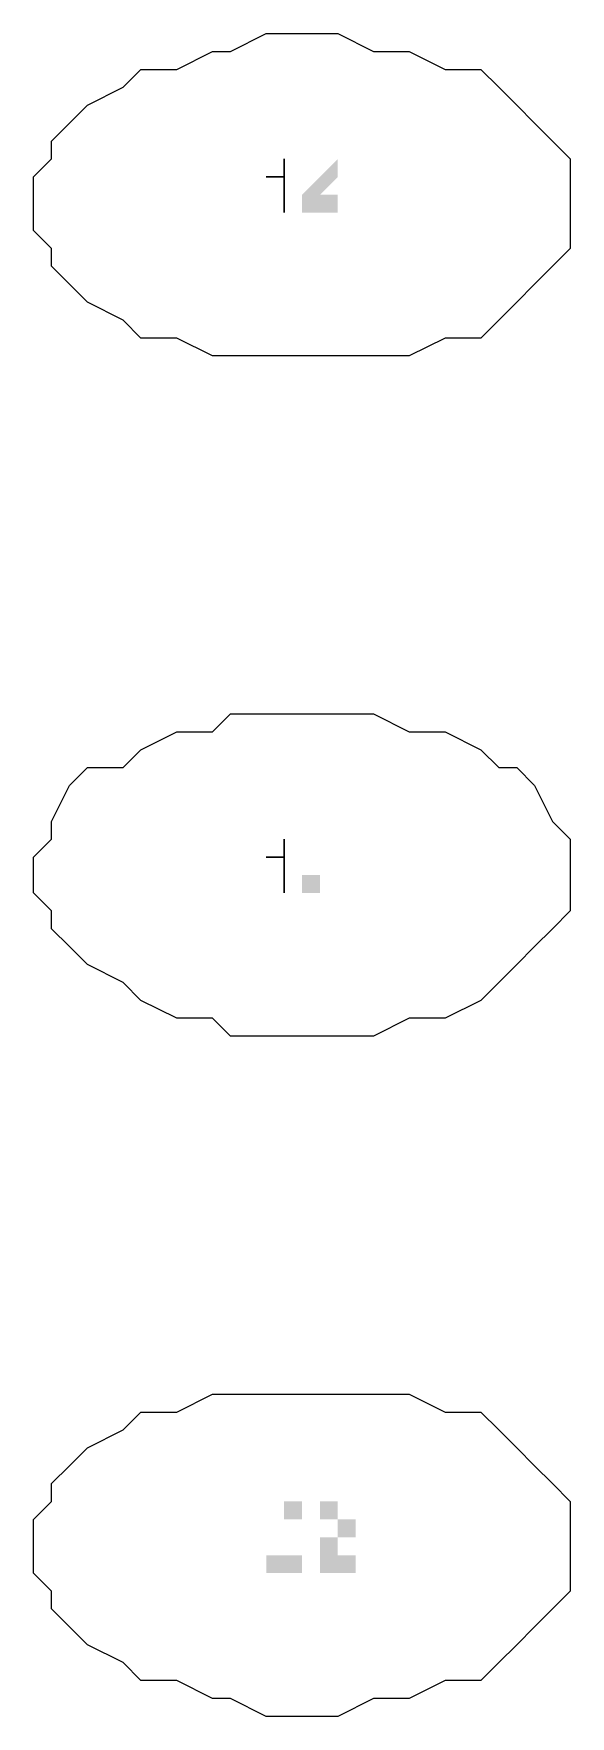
# Model space of a CAD drawing. Header units: millimetres. Extents: x 32.6 to 80.6, y 6.1 to 11.9.
# Drawn here: x 71.05 to 71.449, y 7.456 to 8.708 of the extents above; entities that cross this region are included whole.
import ezdxf

# ---------------------------------------------------------------- set-up
doc = ezdxf.new("R2010")
doc.units = ezdxf.units.MM

msp = doc.modelspace()

# ---------------------------------------------------------------- hatches: boundary and pattern name
h = msp.add_hatch(color=256)
h.paths.add_polyline_path([(71.2761, 8.5745), (71.2761, 8.5745), (71.2761, 8.5745), (71.2761, 8.5745), (71.2761, 8.5745), (71.2495, 8.5745), (71.2495, 8.5878), (71.2761, 8.6144), (71.2761, 8.6144), (71.2761, 8.5878), (71.2761, 8.5878)], flags=0)
h.paths.add_polyline_path([(71.2761, 8.5878), (71.2761, 8.6011), (71.2761, 8.6011), (71.2628, 8.5878)], flags=0)
h = msp.add_hatch(color=256)
h.paths.add_polyline_path([(71.2761, 8.0953), (71.2761, 8.0953), (71.2761, 8.0953), (71.2761, 8.0953), (71.2761, 8.0953), (71.2761, 8.0953), (71.2761, 8.0953), (71.2761, 8.0953), (71.2761, 8.0953), (71.2761, 8.082), (71.2761, 8.082), (71.2761, 8.082), (71.2761, 8.082), (71.2761, 8.082), (71.2761, 8.082), (71.2761, 8.082), (71.2761, 8.082), (71.2761, 8.082), (71.2761, 8.082), (71.2761, 8.082), (71.2761, 8.082), (71.2761, 8.082), (71.2761, 8.082), (71.2761, 8.082), (71.2761, 8.082), (71.2761, 8.082), (71.2761, 8.082), (71.2761, 8.082), (71.2761, 8.082), (71.2761, 8.082), (71.2761, 8.082), (71.2761, 8.082), (71.2761, 8.082), (71.2761, 8.082), (71.2761, 8.082), (71.2761, 8.082), (71.2761, 8.0687), (71.2761, 8.0687), (71.2761, 8.0687), (71.2761, 8.0687), (71.2761, 8.0687), (71.2761, 8.0687), (71.2761, 8.0687), (71.2761, 8.0687), (71.2761, 8.0687), (71.2761, 8.0687), (71.2761, 8.0687), (71.2761, 8.0687), (71.2761, 8.0687), (71.2761, 8.0687), (71.2761, 8.0687), (71.2761, 8.0687), (71.2761, 8.0687), (71.2761, 8.0687), (71.2761, 8.0687), (71.2761, 8.0687), (71.2761, 8.0687), (71.2761, 8.0687), (71.2761, 8.0687), (71.2761, 8.0687), (71.2761, 8.0687), (71.2761, 8.0687), (71.2761, 8.0687), (71.2628, 8.0687), (71.2628, 8.0687), (71.2628, 8.0687), (71.2628, 8.0687), (71.2628, 8.0687), (71.2628, 8.0687), (71.2628, 8.0687), (71.2628, 8.0687), (71.2628, 8.0687), (71.2628, 8.0687), (71.2628, 8.0687), (71.2628, 8.0687), (71.2628, 8.0687), (71.2628, 8.0687), (71.2628, 8.0687), (71.2628, 8.0687), (71.2628, 8.0687), (71.2628, 8.0687), (71.2628, 8.0687), (71.2628, 8.0687), (71.2628, 8.0687), (71.2628, 8.0687), (71.2628, 8.0687), (71.2628, 8.0687), (71.2628, 8.0687), (71.2628, 8.0687), (71.2628, 8.0687), (71.2628, 8.0687), (71.2495, 8.0687), (71.2495, 8.082), (71.2495, 8.082), (71.2495, 8.082), (71.2495, 8.082), (71.2495, 8.082), (71.2495, 8.082), (71.2495, 8.082), (71.2495, 8.082), (71.2495, 8.082), (71.2495, 8.082), (71.2495, 8.082), (71.2495, 8.082), (71.2495, 8.082), (71.2495, 8.082), (71.2495, 8.082), (71.2495, 8.082), (71.2495, 8.082), (71.2495, 8.082), (71.2495, 8.082), (71.2495, 8.082), (71.2628, 8.082), (71.2628, 8.082), (71.2628, 8.082), (71.2628, 8.082), (71.2628, 8.082), (71.2628, 8.0953), (71.2628, 8.0953), (71.2628, 8.0953), (71.2628, 8.0953), (71.2628, 8.0953), (71.2628, 8.0953), (71.2628, 8.0953), (71.2628, 8.0953), (71.2628, 8.0953), (71.2628, 8.0953), (71.2628, 8.0953), (71.2628, 8.0953), (71.2628, 8.0953), (71.2628, 8.0953), (71.2628, 8.0953), (71.2628, 8.0953), (71.2628, 8.0953), (71.2628, 8.0953), (71.2628, 8.0953), (71.2628, 8.0953), (71.2628, 8.0953), (71.2628, 8.0953), (71.2628, 8.0953), (71.2628, 8.0953), (71.2628, 8.0953), (71.2628, 8.0953), (71.2628, 8.0953), (71.2628, 8.0953), (71.2628, 8.0953), (71.2628, 8.0953), (71.2628, 8.0953), (71.2628, 8.0953), (71.2628, 8.0953), (71.2628, 8.0953), (71.2628, 8.0953), (71.2628, 8.0953), (71.2628, 8.1086), (71.2628, 8.1086), (71.2628, 8.1086), (71.2628, 8.1086), (71.2628, 8.1086), (71.2628, 8.1086), (71.2628, 8.1086), (71.2628, 8.1086), (71.2628, 8.1086), (71.2628, 8.1086), (71.2628, 8.1086), (71.2628, 8.1086), (71.2628, 8.1086), (71.2628, 8.1086), (71.2628, 8.1086), (71.2628, 8.1086), (71.2628, 8.1086), (71.2628, 8.1086), (71.2628, 8.1086), (71.2628, 8.1086), (71.2628, 8.1086), (71.2628, 8.1086), (71.2628, 8.1086), (71.2628, 8.1086), (71.2628, 8.1086), (71.2628, 8.1086), (71.2628, 8.1086), (71.2628, 8.1086), (71.2628, 8.1086), (71.2628, 8.1086), (71.2628, 8.1086), (71.2761, 8.1086), (71.2761, 8.1086), (71.2761, 8.1086), (71.2761, 8.1086), (71.2761, 8.1086), (71.2761, 8.1086), (71.2761, 8.1086), (71.2761, 8.1086), (71.2761, 8.1086), (71.2761, 8.1086), (71.2761, 8.1086), (71.2761, 8.1086), (71.2761, 8.1086), (71.2761, 8.1086), (71.2761, 8.1086), (71.2761, 8.1086), (71.2761, 8.1086), (71.2761, 8.1086), (71.2761, 8.1086), (71.2761, 8.1086), (71.2761, 8.1086), (71.2761, 8.1086), (71.2761, 8.1086), (71.2761, 8.1086), (71.2761, 8.1086), (71.2761, 8.1086), (71.2761, 8.0953), (71.2761, 8.0953), (71.2761, 8.0953), (71.2761, 8.0953), (71.2761, 8.0953), (71.2761, 8.0953), (71.2761, 8.0953), (71.2761, 8.0953), (71.2761, 8.0953), (71.2761, 8.0953), (71.2761, 8.0953), (71.2761, 8.0953), (71.2761, 8.0953), (71.2761, 8.0953), (71.2761, 8.0953), (71.2761, 8.0953), (71.2761, 8.0953), (71.2761, 8.0953), (71.2761, 8.0953), (71.2761, 8.0953), (71.2761, 8.0953), (71.2761, 8.0953), (71.2761, 8.0953), (71.2761, 8.0953), (71.2761, 8.0953), (71.2761, 8.0953), (71.2761, 8.0953)], flags=0)
h.paths.add_polyline_path([(71.2628, 8.0953), (71.2628, 8.0953), (71.2761, 8.0953), (71.2761, 8.0953), (71.2761, 8.0953), (71.2761, 8.0953), (71.2761, 8.0953), (71.2761, 8.0953), (71.2761, 8.0953), (71.2761, 8.0953), (71.2761, 8.0953), (71.2761, 8.0953), (71.2761, 8.0953), (71.2761, 8.0953), (71.2761, 8.0953), (71.2761, 8.0953), (71.2761, 8.0953), (71.2761, 8.0953), (71.2761, 8.0953), (71.2761, 8.0953), (71.2761, 8.0953), (71.2761, 8.0953), (71.2761, 8.0953), (71.2761, 8.0953), (71.2761, 8.1086), (71.2761, 8.1086), (71.2761, 8.1086), (71.2761, 8.1086), (71.2761, 8.1086), (71.2761, 8.1086), (71.2761, 8.1086), (71.2761, 8.1086), (71.2761, 8.1086), (71.2761, 8.1086), (71.2761, 8.1086), (71.2761, 8.1086), (71.2761, 8.1086), (71.2628, 8.1086), (71.2628, 8.1086), (71.2628, 8.1086), (71.2628, 8.1086), (71.2628, 8.1086), (71.2628, 8.1086), (71.2628, 8.1086), (71.2628, 8.1086), (71.2628, 8.1086), (71.2628, 8.1086), (71.2628, 8.1086), (71.2628, 8.1086), (71.2628, 8.1086), (71.2628, 8.1086), (71.2628, 8.1086), (71.2628, 8.1086), (71.2628, 8.1086), (71.2628, 8.0953), (71.2628, 8.0953), (71.2628, 8.0953), (71.2628, 8.0953), (71.2628, 8.0953), (71.2628, 8.0953), (71.2628, 8.0953), (71.2628, 8.0953), (71.2628, 8.0953), (71.2628, 8.0953), (71.2628, 8.0953), (71.2628, 8.0953), (71.2628, 8.0953), (71.2628, 8.0953), (71.2628, 8.0953), (71.2628, 8.0953), (71.2628, 8.0953), (71.2628, 8.0953), (71.2628, 8.0953), (71.2628, 8.0953), (71.2628, 8.0953), (71.2628, 8.0953), (71.2628, 8.0953), (71.2628, 8.0953), (71.2628, 8.0953)], flags=0)
h.paths.add_polyline_path([(71.2628, 8.0687), (71.2628, 8.0687), (71.2761, 8.0687), (71.2761, 8.0687), (71.2761, 8.0687), (71.2761, 8.0687), (71.2761, 8.0687), (71.2761, 8.0687), (71.2761, 8.0687), (71.2761, 8.0687), (71.2761, 8.0687), (71.2761, 8.0687), (71.2761, 8.0687), (71.2761, 8.0687), (71.2761, 8.0687), (71.2761, 8.082), (71.2761, 8.082), (71.2761, 8.082), (71.2761, 8.082), (71.2761, 8.082), (71.2761, 8.082), (71.2761, 8.082), (71.2761, 8.082), (71.2761, 8.082), (71.2761, 8.082), (71.2761, 8.082), (71.2761, 8.082), (71.2761, 8.082), (71.2761, 8.082), (71.2761, 8.082), (71.2761, 8.082), (71.2761, 8.082), (71.2761, 8.082), (71.2761, 8.082), (71.2761, 8.082), (71.2761, 8.082), (71.2761, 8.082), (71.2761, 8.082), (71.2761, 8.082), (71.2761, 8.082), (71.2761, 8.082), (71.2761, 8.082), (71.2761, 8.082), (71.2761, 8.082), (71.2761, 8.082), (71.2761, 8.0953), (71.2761, 8.0953), (71.2628, 8.0953), (71.2628, 8.0953), (71.2628, 8.0953), (71.2628, 8.0953), (71.2628, 8.0953), (71.2628, 8.082), (71.2628, 8.082), (71.2628, 8.082), (71.2628, 8.082), (71.2628, 8.082), (71.2628, 8.082), (71.2628, 8.082), (71.2628, 8.082), (71.2628, 8.082), (71.2628, 8.082), (71.2628, 8.082), (71.2628, 8.082), (71.2628, 8.082), (71.2628, 8.082), (71.2628, 8.082), (71.2628, 8.082), (71.2628, 8.082), (71.2628, 8.082), (71.2628, 8.082), (71.2628, 8.082), (71.2628, 8.082), (71.2628, 8.082), (71.2628, 8.082), (71.2628, 8.082), (71.2628, 8.082), (71.2628, 8.082), (71.2628, 8.082), (71.2628, 8.082), (71.2628, 8.082), (71.2628, 8.082), (71.2628, 8.0687), (71.2628, 8.0687), (71.2628, 8.0687), (71.2628, 8.0687), (71.2628, 8.0687), (71.2628, 8.0687), (71.2628, 8.0687), (71.2628, 8.0687), (71.2628, 8.0687), (71.2628, 8.0687), (71.2628, 8.0687), (71.2628, 8.0687), (71.2628, 8.0687), (71.2628, 8.0687), (71.2628, 8.0687)], flags=0)
for points in [[(71.2495, 7.5629), (71.2229, 7.5629), (71.2229, 7.5629), (71.2229, 7.5629), (71.2229, 7.5762), (71.2229, 7.5762), (71.2229, 7.5762), (71.2229, 7.5762), (71.2229, 7.5762), (71.2229, 7.5762), (71.2229, 7.5762), (71.2229, 7.5762), (71.2229, 7.5762), (71.2229, 7.5762), (71.2229, 7.5762), (71.2229, 7.5762), (71.2229, 7.5762), (71.2229, 7.5762), (71.2229, 7.5762), (71.2229, 7.5762), (71.2229, 7.5762), (71.2229, 7.5762), (71.2229, 7.5762), (71.2229, 7.5762), (71.2229, 7.5762), (71.2362, 7.5762), (71.2362, 7.5762), (71.2362, 7.5762), (71.2362, 7.5762), (71.2362, 7.5762), (71.2362, 7.5762), (71.2362, 7.5762), (71.2362, 7.5762), (71.2362, 7.5762), (71.2362, 7.5762), (71.2362, 7.5895), (71.2362, 7.5895), (71.2362, 7.5895), (71.2362, 7.5895), (71.2362, 7.5895), (71.2362, 7.5895), (71.2362, 7.5895), (71.2362, 7.5895), (71.2362, 7.5895), (71.2362, 7.5895), (71.2362, 7.5895), (71.2362, 7.5895), (71.2362, 7.5895), (71.2362, 7.5895), (71.2362, 7.5895), (71.2362, 7.5895), (71.2362, 7.5895), (71.2362, 7.5895), (71.2362, 7.5895), (71.2362, 7.5895), (71.2495, 7.5895), (71.2495, 7.5895), (71.2495, 7.5895), (71.2495, 7.5895), (71.2495, 7.5895), (71.2495, 7.5895), (71.2495, 7.5895), (71.2495, 7.5895), (71.2495, 7.5895), (71.2495, 7.5895), (71.2495, 7.5895), (71.2495, 7.6028), (71.2495, 7.6028), (71.2495, 7.6028), (71.2495, 7.6028), (71.2495, 7.6028), (71.2495, 7.6028), (71.2495, 7.6028), (71.2495, 7.6028), (71.2495, 7.6028), (71.2495, 7.6028), (71.2495, 7.6028), (71.2495, 7.6028), (71.2495, 7.6028), (71.2495, 7.6028), (71.2495, 7.6028), (71.2495, 7.6028), (71.2495, 7.6028), (71.2495, 7.6028), (71.2495, 7.6028), (71.2495, 7.6028), (71.2362, 7.6028), (71.2362, 7.6028), (71.2362, 7.6028), (71.2362, 7.6028), (71.2362, 7.6028), (71.2362, 7.6028), (71.2362, 7.6028), (71.2362, 7.6028), (71.2362, 7.6028), (71.2362, 7.6028), (71.2362, 7.6028), (71.2362, 7.6028), (71.2362, 7.6028), (71.2362, 7.6028), (71.2362, 7.6028), (71.2362, 7.6028), (71.2362, 7.6028), (71.2362, 7.6028), (71.2362, 7.6028), (71.2362, 7.6028), (71.2362, 7.6028), (71.2362, 7.6028), (71.2362, 7.6028), (71.2362, 7.6028), (71.2362, 7.6028), (71.2362, 7.6028), (71.2362, 7.6028), (71.2362, 7.6028), (71.2362, 7.6028), (71.2362, 7.6028), (71.2362, 7.6028), (71.2362, 7.6028), (71.2229, 7.6028), (71.2229, 7.6028), (71.2229, 7.6028), (71.2229, 7.6028), (71.2229, 7.6028), (71.2229, 7.6028), (71.2229, 7.6028), (71.2229, 7.6028), (71.2229, 7.6028), (71.2229, 7.6028), (71.2229, 7.6028), (71.2229, 7.6028), (71.2229, 7.6028), (71.2229, 7.6028), (71.2229, 7.6028), (71.2229, 7.6028), (71.2229, 7.6028), (71.2229, 7.6028), (71.2229, 7.6028), (71.2362, 7.6028), (71.2362, 7.6028), (71.2362, 7.6028), (71.2362, 7.6028), (71.2362, 7.6028), (71.2362, 7.6028), (71.2362, 7.6028), (71.2362, 7.6028), (71.2362, 7.6028), (71.2362, 7.6162), (71.2362, 7.6162), (71.2362, 7.6162), (71.2362, 7.6162), (71.2362, 7.6162), (71.2362, 7.6162), (71.2362, 7.6162), (71.2362, 7.6162), (71.2362, 7.6162), (71.2362, 7.6162), (71.2362, 7.6162), (71.2362, 7.6162), (71.2362, 7.6162), (71.2362, 7.6162), (71.2362, 7.6162), (71.2495, 7.6162), (71.2495, 7.6162), (71.2495, 7.6028), (71.2495, 7.6028), (71.2495, 7.6028), (71.2495, 7.6028), (71.2495, 7.6028), (71.2495, 7.6028), (71.2495, 7.6028), (71.2495, 7.6028), (71.2495, 7.6028), (71.2495, 7.6028), (71.2495, 7.6028), (71.2495, 7.6028), (71.2495, 7.6028), (71.2495, 7.6028), (71.2495, 7.6028), (71.2495, 7.6028), (71.2495, 7.6028), (71.2495, 7.6028), (71.2495, 7.6028), (71.2495, 7.6028), (71.2495, 7.6028), (71.2495, 7.6028), (71.2495, 7.6028), (71.2495, 7.6028), (71.2495, 7.6028), (71.2495, 7.6028), (71.2495, 7.6028), (71.2495, 7.6028), (71.2495, 7.6028), (71.2495, 7.6028), (71.2495, 7.6028), (71.2495, 7.5895), (71.2495, 7.5895), (71.2495, 7.5895), (71.2495, 7.5895), (71.2495, 7.5895), (71.2495, 7.5895), (71.2495, 7.5895), (71.2495, 7.5895), (71.2495, 7.5895), (71.2495, 7.5895), (71.2495, 7.5895), (71.2495, 7.5895), (71.2495, 7.5895), (71.2495, 7.5895), (71.2495, 7.5895), (71.2495, 7.5895), (71.2495, 7.5895), (71.2495, 7.5895), (71.2495, 7.5895), (71.2495, 7.5895), (71.2495, 7.5895), (71.2495, 7.5895), (71.2495, 7.5895), (71.2495, 7.5895), (71.2495, 7.5895), (71.2495, 7.5895), (71.2495, 7.5895), (71.2495, 7.5895), (71.2495, 7.5895), (71.2362, 7.5895), (71.2362, 7.5895), (71.2362, 7.5762), (71.2362, 7.5762), (71.2362, 7.5762), (71.2362, 7.5762), (71.2362, 7.5762), (71.2362, 7.5762), (71.2362, 7.5762), (71.2362, 7.5762), (71.2362, 7.5762), (71.2362, 7.5762), (71.2362, 7.5762), (71.2362, 7.5762), (71.2362, 7.5762), (71.2362, 7.5762), (71.2362, 7.5762), (71.2362, 7.5762), (71.2362, 7.5762), (71.2362, 7.5762), (71.2362, 7.5762), (71.2362, 7.5762), (71.2362, 7.5762), (71.2362, 7.5762), (71.2362, 7.5762), (71.2362, 7.5762), (71.2495, 7.5762)], [(71.2894, 7.5629), (71.2628, 7.5629), (71.2628, 7.5629), (71.2628, 7.5629), (71.2628, 7.5762), (71.2628, 7.5762), (71.2628, 7.5762), (71.2628, 7.5762), (71.2628, 7.5762), (71.2628, 7.5762), (71.2628, 7.5762), (71.2628, 7.5762), (71.2628, 7.5762), (71.2628, 7.5762), (71.2628, 7.5762), (71.2628, 7.5762), (71.2628, 7.5762), (71.2628, 7.5762), (71.2628, 7.5762), (71.2628, 7.5762), (71.2628, 7.5762), (71.2628, 7.5762), (71.2628, 7.5762), (71.2628, 7.5762), (71.2628, 7.5762), (71.2628, 7.5762), (71.2628, 7.5762), (71.2628, 7.5762), (71.2628, 7.5762), (71.2628, 7.5762), (71.2628, 7.5762), (71.2628, 7.5762), (71.2628, 7.5762), (71.2628, 7.5762), (71.2628, 7.5762), (71.2628, 7.5895), (71.2628, 7.5895), (71.2628, 7.5895), (71.2628, 7.5895), (71.2628, 7.5895), (71.2628, 7.5895), (71.2761, 7.5895), (71.2761, 7.5895), (71.2761, 7.5895), (71.2761, 7.5895), (71.2761, 7.5895), (71.2761, 7.5895), (71.2761, 7.5895), (71.2761, 7.5895), (71.2761, 7.5895), (71.2761, 7.5895), (71.2761, 7.5895), (71.2761, 7.5895), (71.2761, 7.5895), (71.2761, 7.5895), (71.2761, 7.5895), (71.2761, 7.5895), (71.2761, 7.5895), (71.2761, 7.5895), (71.2761, 7.5895), (71.2761, 7.5895), (71.2761, 7.5895), (71.2761, 7.5895), (71.2761, 7.5895), (71.2761, 7.5895), (71.2761, 7.5895), (71.2761, 7.6028), (71.2761, 7.6028), (71.2761, 7.6028), (71.2761, 7.6028), (71.2761, 7.6028), (71.2761, 7.6028), (71.2761, 7.6028), (71.2761, 7.6028), (71.2761, 7.6028), (71.2761, 7.6028), (71.2761, 7.6028), (71.2761, 7.6028), (71.2761, 7.6028), (71.2761, 7.6028), (71.2761, 7.6028), (71.2761, 7.6028), (71.2761, 7.6028), (71.2761, 7.6028), (71.2761, 7.6028), (71.2761, 7.6028), (71.2761, 7.6028), (71.2761, 7.6028), (71.2761, 7.6028), (71.2761, 7.6028), (71.2761, 7.6028), (71.2761, 7.6028), (71.2761, 7.6028), (71.2761, 7.6028), (71.2761, 7.6028), (71.2761, 7.6028), (71.2628, 7.6028), (71.2628, 7.6028), (71.2628, 7.6028), (71.2628, 7.6028), (71.2628, 7.6028), (71.2628, 7.6028), (71.2628, 7.6028), (71.2628, 7.6028), (71.2628, 7.6028), (71.2628, 7.6028), (71.2628, 7.6028), (71.2628, 7.6028), (71.2628, 7.6028), (71.2628, 7.6028), (71.2628, 7.6028), (71.2628, 7.6028), (71.2628, 7.6028), (71.2628, 7.6028), (71.2628, 7.6028), (71.2628, 7.6028), (71.2628, 7.6028), (71.2628, 7.6028), (71.2628, 7.6028), (71.2628, 7.6028), (71.2628, 7.6028), (71.2628, 7.6028), (71.2628, 7.6028), (71.2628, 7.6028), (71.2628, 7.6028), (71.2628, 7.6028), (71.2628, 7.6028), (71.2628, 7.6028), (71.2628, 7.6028), (71.2628, 7.6028), (71.2628, 7.6028), (71.2628, 7.6028), (71.2628, 7.6028), (71.2628, 7.6028), (71.2628, 7.6028), (71.2628, 7.6028), (71.2628, 7.6028), (71.2628, 7.6028), (71.2628, 7.6028), (71.2628, 7.6028), (71.2628, 7.6028), (71.2628, 7.6028), (71.2628, 7.6028), (71.2628, 7.6028), (71.2628, 7.6028), (71.2628, 7.6028), (71.2628, 7.6162), (71.2628, 7.6162), (71.2628, 7.6162), (71.2628, 7.6162), (71.2628, 7.6162), (71.2761, 7.6162), (71.2761, 7.6162), (71.2761, 7.6162), (71.2761, 7.6162), (71.2761, 7.6162), (71.2761, 7.6162), (71.2761, 7.6162), (71.2761, 7.6162), (71.2761, 7.6162), (71.2761, 7.6162), (71.2761, 7.6162), (71.2761, 7.6162), (71.2761, 7.6028), (71.2761, 7.6028), (71.2761, 7.6028), (71.2761, 7.6028), (71.2761, 7.6028), (71.2761, 7.6028), (71.2761, 7.6028), (71.2761, 7.6028), (71.2761, 7.6028), (71.2761, 7.6028), (71.2761, 7.6028), (71.2761, 7.6028), (71.2761, 7.6028), (71.2761, 7.6028), (71.2761, 7.6028), (71.2894, 7.6028), (71.2894, 7.6028), (71.2894, 7.6028), (71.2894, 7.6028), (71.2894, 7.6028), (71.2894, 7.6028), (71.2894, 7.6028), (71.2894, 7.6028), (71.2894, 7.6028), (71.2894, 7.6028), (71.2894, 7.6028), (71.2894, 7.6028), (71.2894, 7.6028), (71.2894, 7.6028), (71.2894, 7.6028), (71.2894, 7.6028), (71.2894, 7.5895), (71.2894, 7.5895), (71.2894, 7.5895), (71.2894, 7.5895), (71.2894, 7.5895), (71.2894, 7.5895), (71.2894, 7.5895), (71.2761, 7.5895), (71.2761, 7.5895), (71.2761, 7.5895), (71.2761, 7.5895), (71.2761, 7.5895), (71.2761, 7.5895), (71.2761, 7.5895), (71.2761, 7.5895), (71.2761, 7.5895), (71.2761, 7.5895), (71.2761, 7.5895), (71.2761, 7.5895), (71.2761, 7.5895), (71.2761, 7.5895), (71.2761, 7.5895), (71.2761, 7.5895), (71.2761, 7.5895), (71.2761, 7.5895), (71.2761, 7.5895), (71.2761, 7.5895), (71.2761, 7.5895), (71.2761, 7.5895), (71.2761, 7.5895), (71.2761, 7.5895), (71.2761, 7.5762), (71.2761, 7.5762), (71.2761, 7.5762), (71.2761, 7.5762), (71.2761, 7.5762), (71.2761, 7.5762), (71.2761, 7.5762), (71.2761, 7.5762), (71.2761, 7.5762), (71.2628, 7.5762), (71.2628, 7.5762), (71.2628, 7.5762), (71.2628, 7.5762), (71.2628, 7.5762), (71.2628, 7.5762), (71.2628, 7.5762), (71.2628, 7.5762), (71.2628, 7.5762), (71.2628, 7.5762), (71.2628, 7.5762), (71.2628, 7.5762), (71.2628, 7.5762), (71.2628, 7.5762), (71.2628, 7.5762), (71.2894, 7.5762)]]:
    msp.add_hatch(color=256).paths.add_polyline_path(points)

# ---------------------------------------------------------------- linework, layer by layer
for points in [[(71.4491, 8.5878), (71.4491, 8.5612), (71.4491, 8.5479), (71.4358, 8.5346), (71.4225, 8.5213), (71.4092, 8.5079), (71.3959, 8.4946), (71.3826, 8.4813), (71.356, 8.4813), (71.3293, 8.468), (71.3027, 8.468), (71.2761, 8.468), (71.2495, 8.468), (71.2229, 8.468), (71.1962, 8.468), (71.1829, 8.468), (71.1563, 8.4813), (71.1297, 8.4813), (71.1164, 8.4946), (71.0898, 8.5079), (71.0764, 8.5213), (71.0631, 8.5346), (71.0631, 8.5479), (71.0498, 8.5612), (71.0498, 8.5878), (71.0498, 8.6011), (71.0631, 8.6144), (71.0631, 8.6277), (71.0764, 8.641), (71.0898, 8.6544), (71.1164, 8.6677), (71.1297, 8.681), (71.1563, 8.681), (71.1829, 8.6943), (71.1962, 8.6943), (71.2229, 8.7076), (71.2495, 8.7076), (71.2761, 8.7076), (71.3027, 8.6943), (71.3293, 8.6943), (71.356, 8.681), (71.3826, 8.681), (71.3959, 8.6677), (71.4092, 8.6544), (71.4225, 8.641), (71.4358, 8.6277), (71.4491, 8.6144), (71.4491, 8.6011)], [(71.2362, 8.5745), (71.2362, 8.5745), (71.2362, 8.6011), (71.2362, 8.6011), (71.2362, 8.6011), (71.2362, 8.6011), (71.2362, 8.6011), (71.2362, 8.6011), (71.2362, 8.6011), (71.2362, 8.6011), (71.2362, 8.6011), (71.2362, 8.6011), (71.2362, 8.6011), (71.2362, 8.6011), (71.2362, 8.6011), (71.2362, 8.6011), (71.2362, 8.6011), (71.2362, 8.6011), (71.2229, 8.6011), (71.2229, 8.6011), (71.2229, 8.6011), (71.2229, 8.6011), (71.2229, 8.6011), (71.2229, 8.6011), (71.2229, 8.6011), (71.2229, 8.6011), (71.2229, 8.6011), (71.2229, 8.6011), (71.2229, 8.6011), (71.2229, 8.6011), (71.2362, 8.6011), (71.2362, 8.6011), (71.2362, 8.6011), (71.2362, 8.6011), (71.2362, 8.6011), (71.2362, 8.6011), (71.2362, 8.6011), (71.2362, 8.6011), (71.2362, 8.6011), (71.2362, 8.6011), (71.2362, 8.6011), (71.2362, 8.6011), (71.2362, 8.6011), (71.2362, 8.6011), (71.2362, 8.6011), (71.2362, 8.6011), (71.2362, 8.6144), (71.2362, 8.6144), (71.2362, 8.6144), (71.2362, 8.6144), (71.2362, 8.6144), (71.2362, 8.6144), (71.2362, 8.6144), (71.2362, 8.6144), (71.2362, 8.6144)], [(71.4491, 8.082), (71.4491, 8.0687), (71.4491, 8.0554), (71.4358, 8.0421), (71.4225, 8.0288), (71.4092, 8.0155), (71.3959, 8.0022), (71.3826, 7.9888), (71.356, 7.9755), (71.3293, 7.9755), (71.3027, 7.9622), (71.2761, 7.9622), (71.2495, 7.9622), (71.2229, 7.9622), (71.1962, 7.9622), (71.1829, 7.9755), (71.1563, 7.9755), (71.1297, 7.9888), (71.1164, 8.0022), (71.0898, 8.0155), (71.0764, 8.0288), (71.0631, 8.0421), (71.0631, 8.0554), (71.0498, 8.0687), (71.0498, 8.082), (71.0498, 8.0953), (71.0631, 8.1086), (71.0631, 8.1219), (71.0764, 8.1486), (71.0898, 8.1619), (71.1164, 8.1619), (71.1297, 8.1752), (71.1563, 8.1885), (71.1829, 8.1885), (71.1962, 8.2018), (71.2229, 8.2018), (71.2495, 8.2018), (71.2761, 8.2018), (71.3027, 8.2018), (71.3293, 8.1885), (71.356, 8.1885), (71.3826, 8.1752), (71.3959, 8.1619), (71.4092, 8.1619), (71.4225, 8.1486), (71.4358, 8.1219), (71.4491, 8.1086), (71.4491, 8.0953)], [(71.2362, 8.0687), (71.2362, 8.0687), (71.2362, 8.0953), (71.2362, 8.0953), (71.2362, 8.0953), (71.2362, 8.0953), (71.2362, 8.0953), (71.2362, 8.0953), (71.2362, 8.0953), (71.2362, 8.0953), (71.2362, 8.0953), (71.2362, 8.0953), (71.2362, 8.0953), (71.2362, 8.0953), (71.2362, 8.0953), (71.2362, 8.0953), (71.2362, 8.0953), (71.2362, 8.0953), (71.2229, 8.0953), (71.2229, 8.0953), (71.2229, 8.0953), (71.2229, 8.0953), (71.2229, 8.0953), (71.2229, 8.0953), (71.2229, 8.0953), (71.2229, 8.0953), (71.2229, 8.0953), (71.2229, 8.0953), (71.2229, 8.0953), (71.2229, 8.0953), (71.2362, 8.0953), (71.2362, 8.1086), (71.2362, 8.1086), (71.2362, 8.1086), (71.2362, 8.1086), (71.2362, 8.1086), (71.2362, 8.1086), (71.2362, 8.1086), (71.2362, 8.1086), (71.2362, 8.1086), (71.2362, 8.1086), (71.2362, 8.1086), (71.2362, 8.1086), (71.2362, 8.1086), (71.2362, 8.1086), (71.2362, 8.1086), (71.2362, 8.1086), (71.2362, 8.1086), (71.2362, 8.1086), (71.2362, 8.1086), (71.2362, 8.1086), (71.2362, 8.1086), (71.2362, 8.1086), (71.2362, 8.1086), (71.2362, 8.1086)], [(71.4491, 7.5762), (71.4491, 7.5629), (71.4491, 7.5496), (71.4358, 7.5363), (71.4225, 7.523), (71.4092, 7.5097), (71.3959, 7.4964), (71.3826, 7.4831), (71.356, 7.4831), (71.3293, 7.4697), (71.3027, 7.4697), (71.2761, 7.4564), (71.2495, 7.4564), (71.2229, 7.4564), (71.1962, 7.4697), (71.1829, 7.4697), (71.1563, 7.4831), (71.1297, 7.4831), (71.1164, 7.4964), (71.0898, 7.5097), (71.0764, 7.523), (71.0631, 7.5363), (71.0631, 7.5496), (71.0498, 7.5629), (71.0498, 7.5762), (71.0498, 7.6028), (71.0631, 7.6162), (71.0631, 7.6295), (71.0764, 7.6428), (71.0898, 7.6561), (71.1164, 7.6694), (71.1297, 7.6827), (71.1563, 7.6827), (71.1829, 7.696), (71.1962, 7.696), (71.2229, 7.696), (71.2495, 7.696), (71.2761, 7.696), (71.3027, 7.696), (71.3293, 7.696), (71.356, 7.6827), (71.3826, 7.6827), (71.3959, 7.6694), (71.4092, 7.6561), (71.4225, 7.6428), (71.4358, 7.6295), (71.4491, 7.6162), (71.4491, 7.6028)]]:
    msp.add_lwpolyline(points, close=True)

doc.saveas('drawing.dxf')
